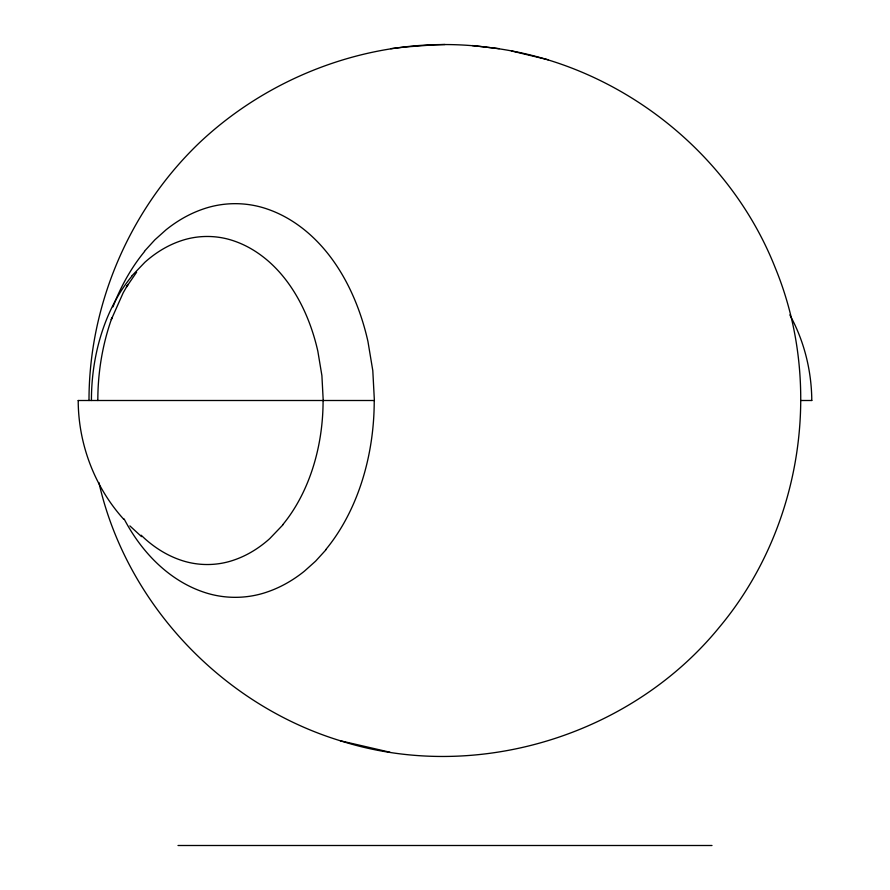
<?xml version="1.0" encoding="UTF-8"?>
<svg xmlns="http://www.w3.org/2000/svg" width="890" height="890" viewBox="0 0 890 890"><rect width="100%" height="100%" fill="white"/><g stroke="black" fill="none" stroke-linecap="round" stroke-linejoin="round"><path stroke-width="1.33" d="M97.822 400.5C97.822 372.32 102.495 344.118 112.018 317.574L111.295 319.577L123.176 292.821L127.926 284.5L126.425 287.047L136.615 272.218M89 400.5C88.944 304.247 129.884 209.306 199.393 142.801C274.899 71.478 382.11 34.198 485.54 47.059M144.458 251.236L154.871 239.822L166.007 229.843A201.741 142.656 -90 0 1 202.664 209.217C223.579 201.808 246.919 201.83 267.834 209.239A201.963 142.812 -90 0 1 304.469 229.876C323.66 245.351 338.445 265.709 349.269 287.737A200.739 141.944 90 0 1 367.937 341.437L372.799 370.618L374.378 400.5L78.231 400.5M131.62 276.111L144.859 262.294A167.887 118.715 -90 0 1 180.114 241.101C197.547 234.916 217.004 234.938 234.437 241.112A168.054 118.837 -90 0 1 269.67 262.305C283.409 274.643 294.156 290.018 302.289 306.538A167.287 118.292 90 0 1 317.852 351.283L321.902 375.602L323.215 400.5M282.898 524.878L269.659 538.695A167.887 118.715 90 0 1 234.415 559.888C216.982 566.085 197.513 566.062 180.08 559.888A168.065 118.837 90 0 1 144.814 538.661L141.165 535.213M325.996 549.753L315.594 561.167L304.458 571.135A201.741 142.656 90 0 1 267.812 591.772C246.886 599.192 223.546 599.181 202.62 591.761A201.974 142.812 90 0 1 165.952 571.102C148.485 556.973 134.546 538.806 124.133 518.97M390.755 48.661L404.049 47.148M404.427 47.059L431.172 45.034M431.594 45.001L445 44.5M801.078 400.5L811.769 400.5M178 845.5L712 845.5M485.996 47.148C613.121 60.787 728.176 148.741 775.157 267.59C823.995 385.96 801.501 528.883 719.509 627.038C630.71 736.241 474.637 783.701 340.303 740.758C221.944 704.58 126.269 603.553 98.901 482.569M472.223 45.546L499.245 48.661M389.92 752.217L340.303 740.758M548.173 59.775L511.394 50.941M141.532 536.625L129.884 525.901M123.621 519.159C94.54 486.941 78.276 443.854 78.209 400.5M789.842 314.926C804.215 341.037 811.558 370.741 811.791 400.5M91.425 400.5A163.215 115.411 -90 0 1 131.742 276.312M323.081 400.5A163.215 115.411 90 0 1 282.775 524.677M374.223 400.5A195.856 138.495 90 0 1 325.851 549.519M112.963 306.883A195.856 138.495 -90 0 1 144.603 251.47"/></g></svg>
